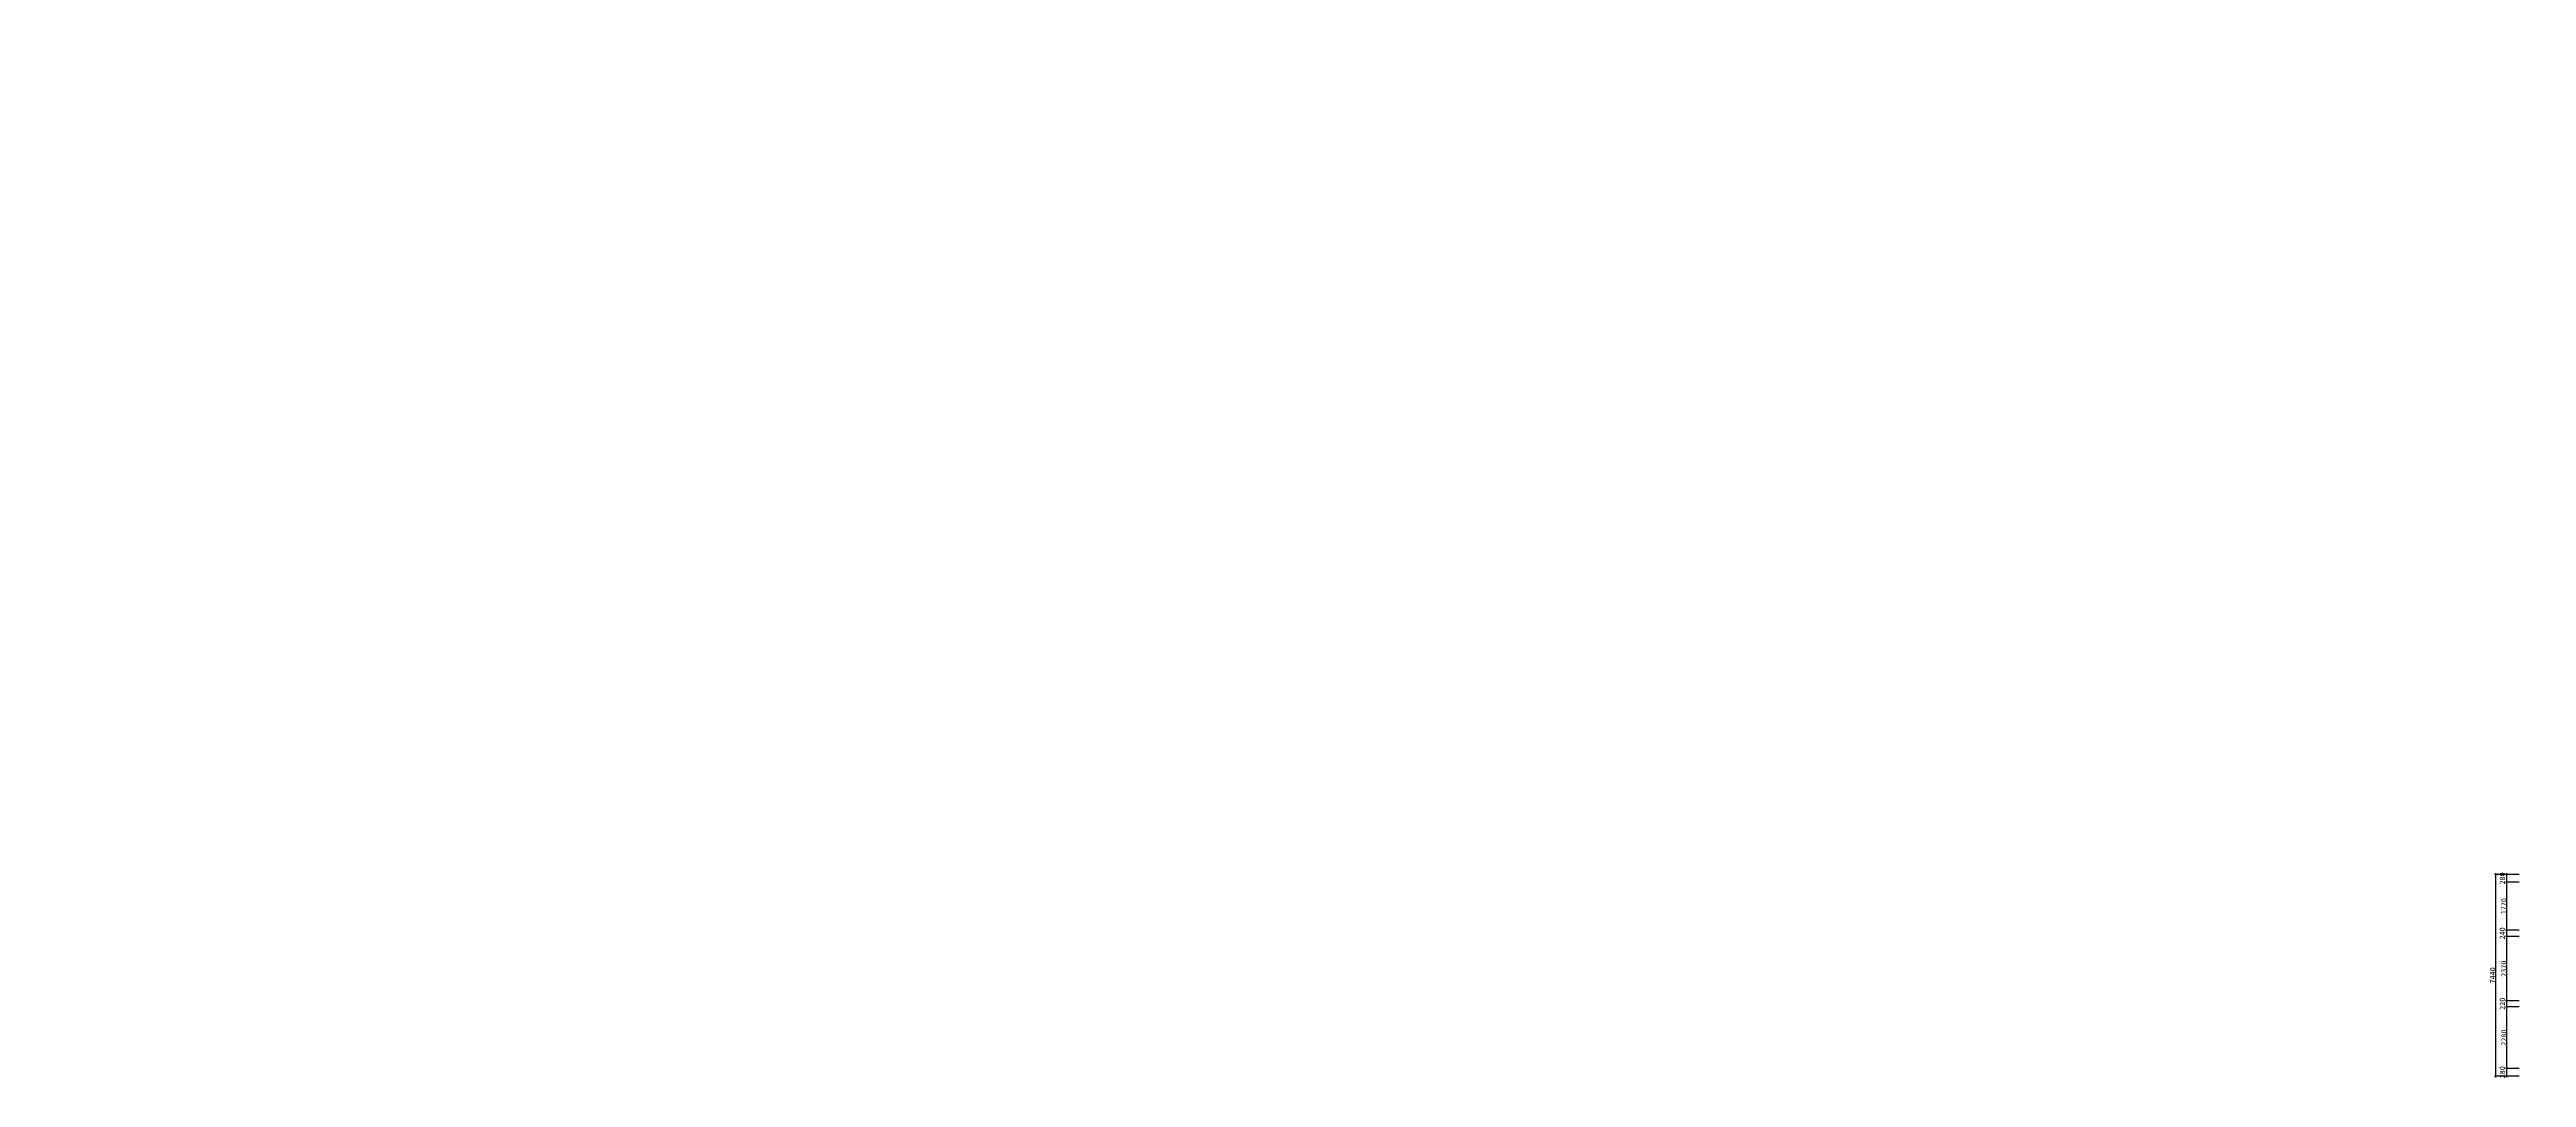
# Model space of a CAD drawing. Header units: millimetres. Extents: x 104198 to 1296755, y -81101 to 81453.
# Drawn here: x 401904 to 493317, y -26670 to 11297 of the extents above; entities that cross this region are included whole.
import ezdxf

# ---------------------------------------------------------------- set-up
doc = ezdxf.new("R2010")
doc.units = ezdxf.units.MM
doc.header["$PDMODE"] = 3
doc.layers.get('Defpoints').update_dxf_attribs({"color": 250})
doc.layers.add('外建筑', color=144, linetype='Continuous')
doc.layers.add('平面文字', color=2, linetype='Continuous', lineweight=0)
doc.styles.add('新宋体', font='', dxfattribs={"width": 0.85})
doc.styles.get('新宋体').set_extended_font_data('NSimSun')
doc.dimstyles.new('平面', dxfattribs={"dimscale": 0, "dimtxt": 200, "dimasz": 30, "dimexe": 50, "dimexo": 50, "dimgap": 10, "dimtad": 1, "dimdec": 0, "dimdsep": 46, "dimtxsty": 'Standard', "dimblk1": 'OBLIQUE', "dimblk2": 'OBLIQUE', "dimsah": 1, "dimcen": 0, "dimdle": 50, "dimclrd": 8, "dimclre": 8, "dimclrt": 1, "dimadec": 0, "dimazin": 0, "dimtfac": 1, "dimtdec": 0, "dimtmove": 2, "dimatfit": 3, "dimldrblk": 'OBLIQUE', "dimfxl": 1, "dimtolj": 1, "dimtzin": 0, "dimarcsym": 0})
doc.dimstyles.new('平面内部标注', dxfattribs={"dimtxt": 100, "dimasz": 40, "dimexe": 60, "dimexo": 30, "dimgap": 30, "dimtad": 1, "dimdec": 0, "dimtxsty": '新宋体', "dimblk": 'ARCHTICK', "dimcen": 80, "dimdle": 60, "dimclrd": 8, "dimclre": 8, "dimclrt": 1, "dimadec": 0, "dimazin": 0, "dimtfac": 1, "dimtdec": 0, "dimtix": 1, "dimtmove": 2, "dimatfit": 3, "dimldrblk": 'DOT', "dimfxl": 150, "dimfxlon": 1, "dimarcsym": 0})

# ---------------------------------------------------------------- blocks, each defined once
blk = doc.blocks.new('_OBLIQUE')
at = {"color": 0, "linetype": 'ByBlock'}
blk.add_line((-0.5, -0.5), (0.5, 0.5), dxfattribs=at)
blk = doc.blocks.new('*D246')
at = {"layer": 'Defpoints', "color": 0, "ltscale": 0.1, "transparency": 16777216}
for p in [(566464, 10181), (566964, 10181), (566964, 9901)]:
    blk.add_point(p, dxfattribs=at)
at = {"layer": '外建筑', "color": 8, "lineweight": -2, "ltscale": 0.1, "transparency": 16777216}
for p, q in [((566914, 10181), (566414, 10181)), ((566464, 9851), (566464, 10231)), ((566914, 9901), (566414, 9901))]:
    blk.add_line(p, q, dxfattribs=at)
at = {"layer": '外建筑', "color": 8, "lineweight": -2, "ltscale": 0.1, "transparency": 16777216, "xscale": 30, "yscale": 30, "zscale": 30}
for p, rotation in [((566464, 10181), 90), ((566464, 9901), 270)]:
    blk.add_blockref('_OBLIQUE', p, dxfattribs=dict(at, rotation=rotation))
at = {"layer": '外建筑', "color": 1, "ltscale": 0.1, "transparency": 16777216, "insert": (566299, 10041), "char_height": 200, "attachment_point": 5, "rotation": 90}
blk.add_mtext('\\A1;280', dxfattribs=at)
blk = doc.blocks.new('*D247')
at = {"layer": 'Defpoints', "color": 0, "ltscale": 0.1, "transparency": 16777216}
for p in [(566464, 12461), (566964, 12461), (566964, 10181)]:
    blk.add_point(p, dxfattribs=at)
at = {"layer": '外建筑', "color": 8, "lineweight": -2, "ltscale": 0.1, "transparency": 16777216}
for p, q in [((566914, 12461), (566414, 12461)), ((566464, 10131), (566464, 12511)), ((566914, 10181), (566414, 10181))]:
    blk.add_line(p, q, dxfattribs=at)
at = {"layer": '外建筑', "color": 8, "lineweight": -2, "ltscale": 0.1, "transparency": 16777216, "xscale": 30, "yscale": 30, "zscale": 30}
for p, rotation in [((566464, 12461), 90), ((566464, 10181), 270)]:
    blk.add_blockref('_OBLIQUE', p, dxfattribs=dict(at, rotation=rotation))
at = {"layer": '外建筑', "color": 1, "ltscale": 0.1, "transparency": 16777216, "insert": (566354, 11321), "char_height": 200, "attachment_point": 5, "rotation": 90}
blk.add_mtext('\\A1;2280', dxfattribs=at)
blk = doc.blocks.new('*D248')
at = {"layer": 'Defpoints', "color": 0, "ltscale": 0.1, "transparency": 16777216}
for p in [(566464, 12681), (566964, 12681), (566964, 12461)]:
    blk.add_point(p, dxfattribs=at)
at = {"layer": '外建筑', "color": 8, "lineweight": -2, "ltscale": 0.1, "transparency": 16777216}
for p, q in [((566914, 12681), (566414, 12681)), ((566914, 12461), (566414, 12461)), ((566464, 12411), (566464, 12731))]:
    blk.add_line(p, q, dxfattribs=at)
at = {"layer": '外建筑', "color": 8, "lineweight": -2, "ltscale": 0.1, "transparency": 16777216, "xscale": 30, "yscale": 30, "zscale": 30}
for p, rotation in [((566464, 12681), 90), ((566464, 12461), 270)]:
    blk.add_blockref('_OBLIQUE', p, dxfattribs=dict(at, rotation=rotation))
at = {"layer": '外建筑', "color": 1, "ltscale": 0.1, "transparency": 16777216, "insert": (566299, 12571), "char_height": 200, "attachment_point": 5, "rotation": 90}
blk.add_mtext('\\A1;220', dxfattribs=at)
blk = doc.blocks.new('*D249')
at = {"layer": 'Defpoints', "color": 0, "ltscale": 0.1, "transparency": 16777216}
for p in [(566464, 15051), (566964, 15051), (566964, 12681)]:
    blk.add_point(p, dxfattribs=at)
at = {"layer": '外建筑', "color": 8, "lineweight": -2, "ltscale": 0.1, "transparency": 16777216}
for p, q in [((566914, 15051), (566414, 15051)), ((566464, 12631), (566464, 15101)), ((566914, 12681), (566414, 12681))]:
    blk.add_line(p, q, dxfattribs=at)
at = {"layer": '外建筑', "color": 8, "lineweight": -2, "ltscale": 0.1, "transparency": 16777216, "xscale": 30, "yscale": 30, "zscale": 30}
for p, rotation in [((566464, 15051), 90), ((566464, 12681), 270)]:
    blk.add_blockref('_OBLIQUE', p, dxfattribs=dict(at, rotation=rotation))
at = {"layer": '外建筑', "color": 1, "ltscale": 0.1, "transparency": 16777216, "insert": (566354, 13866), "char_height": 200, "attachment_point": 5, "rotation": 90}
blk.add_mtext('\\A1;2370', dxfattribs=at)
blk = doc.blocks.new('*D250')
at = {"layer": 'Defpoints', "color": 0, "ltscale": 0.1, "transparency": 16777216}
for p in [(566464, 15291), (566964, 15291), (566964, 15051)]:
    blk.add_point(p, dxfattribs=at)
at = {"layer": '外建筑', "color": 8, "lineweight": -2, "ltscale": 0.1, "transparency": 16777216}
for p, q in [((566914, 15291), (566414, 15291)), ((566914, 15051), (566414, 15051)), ((566464, 15001), (566464, 15341))]:
    blk.add_line(p, q, dxfattribs=at)
at = {"layer": '外建筑', "color": 8, "lineweight": -2, "ltscale": 0.1, "transparency": 16777216, "xscale": 30, "yscale": 30, "zscale": 30}
for p, rotation in [((566464, 15291), 90), ((566464, 15051), 270)]:
    blk.add_blockref('_OBLIQUE', p, dxfattribs=dict(at, rotation=rotation))
at = {"layer": '外建筑', "color": 1, "ltscale": 0.1, "transparency": 16777216, "insert": (566299, 15171), "char_height": 200, "attachment_point": 5, "rotation": 90}
blk.add_mtext('\\A1;240', dxfattribs=at)
blk = doc.blocks.new('*D251')
at = {"layer": 'Defpoints', "color": 0, "ltscale": 0.1, "transparency": 16777216}
for p in [(566464, 17061), (566964, 17061), (566964, 15291)]:
    blk.add_point(p, dxfattribs=at)
at = {"layer": '外建筑', "color": 8, "lineweight": -2, "ltscale": 0.1, "transparency": 16777216}
for p, q in [((566914, 17061), (566414, 17061)), ((566464, 15241), (566464, 17111)), ((566914, 15291), (566414, 15291))]:
    blk.add_line(p, q, dxfattribs=at)
at = {"layer": '外建筑', "color": 8, "lineweight": -2, "ltscale": 0.1, "transparency": 16777216, "xscale": 30, "yscale": 30, "zscale": 30}
for p, rotation in [((566464, 17061), 90), ((566464, 15291), 270)]:
    blk.add_blockref('_OBLIQUE', p, dxfattribs=dict(at, rotation=rotation))
at = {"layer": '外建筑', "color": 1, "ltscale": 0.1, "transparency": 16777216, "insert": (566354, 16176), "char_height": 200, "attachment_point": 5, "rotation": 90}
blk.add_mtext('\\A1;1770', dxfattribs=at)
blk = doc.blocks.new('*D252')
at = {"layer": 'Defpoints', "color": 0, "ltscale": 0.1, "transparency": 16777216}
for p in [(566464, 17341), (566964, 17341), (566964, 17061)]:
    blk.add_point(p, dxfattribs=at)
at = {"layer": '外建筑', "color": 8, "lineweight": -2, "ltscale": 0.1, "transparency": 16777216}
for p, q in [((566464, 17011), (566464, 17391)), ((566914, 17341), (566414, 17341)), ((566914, 17061), (566414, 17061))]:
    blk.add_line(p, q, dxfattribs=at)
at = {"layer": '外建筑', "color": 8, "lineweight": -2, "ltscale": 0.1, "transparency": 16777216, "xscale": 30, "yscale": 30, "zscale": 30}
for p, rotation in [((566464, 17341), 90), ((566464, 17061), 270)]:
    blk.add_blockref('_OBLIQUE', p, dxfattribs=dict(at, rotation=rotation))
at = {"layer": '外建筑', "color": 1, "ltscale": 0.1, "transparency": 16777216, "insert": (566299, 17201), "char_height": 200, "attachment_point": 5, "rotation": 90}
blk.add_mtext('\\A1;280', dxfattribs=at)
blk = doc.blocks.new('*D253')
at = {"layer": 'Defpoints', "color": 0, "ltscale": 0.1, "transparency": 16777216}
for p in [(566053, 17341), (566964, 17341), (566964, 9901)]:
    blk.add_point(p, dxfattribs=at)
at = {"layer": '外建筑', "color": 8, "lineweight": -2, "ltscale": 0.1, "transparency": 16777216}
for p, q in [((566053, 9851), (566053, 17391)), ((566914, 17341), (566003, 17341)), ((566914, 9901), (566003, 9901))]:
    blk.add_line(p, q, dxfattribs=at)
at = {"layer": '外建筑', "color": 8, "lineweight": -2, "ltscale": 0.1, "transparency": 16777216, "xscale": 30, "yscale": 30, "zscale": 30}
for p, rotation in [((566053, 17341), 90), ((566053, 9901), 270)]:
    blk.add_blockref('_OBLIQUE', p, dxfattribs=dict(at, rotation=rotation))
at = {"layer": '外建筑', "color": 1, "ltscale": 0.1, "transparency": 16777216, "insert": (565943, 13621), "char_height": 200, "attachment_point": 5, "rotation": 90}
blk.add_mtext('\\A1;7440', dxfattribs=at)
blk = doc.blocks.new('_ArchTick')
at = {"color": 2, "linetype": 'ByBlock', "const_width": 0.4}
blk.add_lwpolyline([(-0.5, -0.5), (0.5, 0.5)], dxfattribs=at)
blk = doc.blocks.new('*D357')
at = {"layer": 'Defpoints', "color": 0, "transparency": 16777216}
for p in [(545236, 10797), (104629, 9467), (545144, 9467)]:
    blk.add_point(p, dxfattribs=at)
at = {"layer": '平面文字', "color": 8, "lineweight": -2, "transparency": 16777216}
for p, q in [((545206, 10797), (545084, 10797)), ((545144, 10857), (545144, 9407)), ((544994, 9467), (545204, 9467))]:
    blk.add_line(p, q, dxfattribs=at)
at = {"layer": '平面文字', "color": 8, "lineweight": -2, "transparency": 16777216, "xscale": 40, "yscale": 40, "zscale": 40}
for p, rotation in [((545144, 10797), 90), ((545144, 9467), 270)]:
    blk.add_blockref('_ArchTick', p, dxfattribs=dict(at, rotation=rotation))
at = {"layer": '平面文字', "color": 1, "transparency": 16777216, "insert": (545064, 10132), "char_height": 100, "attachment_point": 5, "rotation": 90, "style": '新宋体'}
blk.add_mtext('1330', dxfattribs=at)
blk = doc.blocks.new('_Dot')
at = {"color": 2, "linetype": 'ByBlock', "lineweight": -2}
blk.add_line((-0.5, 0), (-1, 0), dxfattribs=at)
at = {"color": 2, "linetype": 'ByBlock', "const_width": 0.5}
blk.add_lwpolyline([(-0.25, 0, 1), (0.25, 0, 1)], format="xyb", close=True, dxfattribs=at)
blk = doc.blocks.new('*D359')
at = {"layer": 'Defpoints', "color": 0, "transparency": 16777216}
for p in [(544951, 11237), (104344, 9467), (104344, 9467)]:
    blk.add_point(p, dxfattribs=at)
at = {"layer": '平面文字', "color": 8, "lineweight": -2, "transparency": 16777216}
for p, q in [((104494, 11237), (104284, 11237)), ((104344, 11297), (104344, 9407)), ((104344, 9467), (104284, 9467))]:
    blk.add_line(p, q, dxfattribs=at)
at = {"layer": '平面文字', "color": 8, "lineweight": -2, "transparency": 16777216, "xscale": 40, "yscale": 40, "zscale": 40}
for p, rotation in [((104344, 11237), 90), ((104344, 9467), 270)]:
    blk.add_blockref('_ArchTick', p, dxfattribs=dict(at, rotation=rotation))
at = {"layer": '平面文字', "color": 1, "transparency": 16777216, "insert": (104264, 10352), "char_height": 100, "attachment_point": 5, "rotation": 90, "style": '新宋体'}
blk.add_mtext('1770', dxfattribs=at)
blk = doc.blocks.new('gjhjgjtjtyutyghj')
at = {"layer": '外建筑', "color": 251, "ltscale": 0.1}
for base, p1, p2, angle, picture, middle in [((566053, 17341.1), (566964.4, 9901.1), (566964.4, 17341.1), 90, '*D253', (565943, 13621.1)), ((566464.4, 17341.1), (566964.4, 17061.1), (566964.4, 17341.1), 270, '*D252', (566299.4, 17201.1)), ((566464.4, 17061.1), (566964.4, 15291.1), (566964.4, 17061.1), 270, '*D251', (566354.4, 16176.1)), ((566464.4, 15291.1), (566964.4, 15051.1), (566964.4, 15291.1), 270, '*D250', (566299.4, 15171.1)), ((566464.4, 15051.1), (566964.4, 12681.1), (566964.4, 15051.1), 270, '*D249', (566354.4, 13866.1)), ((566464.4, 12681.1), (566964.4, 12461.1), (566964.4, 12681.1), 270, '*D248', (566299.4, 12571.1)), ((566464.4, 12461.1), (566964.4, 10181.1), (566964.4, 12461.1), 270, '*D247', (566354.4, 11321.1)), ((566464.4, 10181.1), (566964.4, 9901.1), (566964.4, 10181.1), 270, '*D246', (566299.4, 10041.1))]:
    dim = blk.add_linear_dim(base=base, p1=p1, p2=p2, angle=angle, dimstyle='平面', override={"dimscale": 1}, dxfattribs=at)
    dim.commit()
    dim.dimension.update_dxf_attribs({"geometry": picture, "text_midpoint": middle})

msp = doc.modelspace()

# ---------------------------------------------------------------- block references
at = {"color": 6}
msp.add_blockref('gjhjgjtjtyutyghj', (-73871.1, -36518.6), dxfattribs=at)

# ---------------------------------------------------------------- dimensions: what is measured, and where the dimension line sits
at = {"layer": '平面文字', "color": 1}
for base, p1, p2, picture, middle in [((104343.7, 9467.4), (544950.5, 11237.4), (104343.7, 9467.4), '*D359', (104263.7, 10352.4)), ((545144.4, 9467.4), (545235.5, 10797.4), (104628.7, 9467.4), '*D357', (545064.4, 10132.4))]:
    dim = msp.add_linear_dim(base=base, p1=p1, p2=p2, angle=90, dimstyle='平面内部标注', dxfattribs=at)
    dim.commit()
    dim.dimension.update_dxf_attribs({"geometry": picture, "text_midpoint": middle})

doc.saveas('drawing.dxf')
